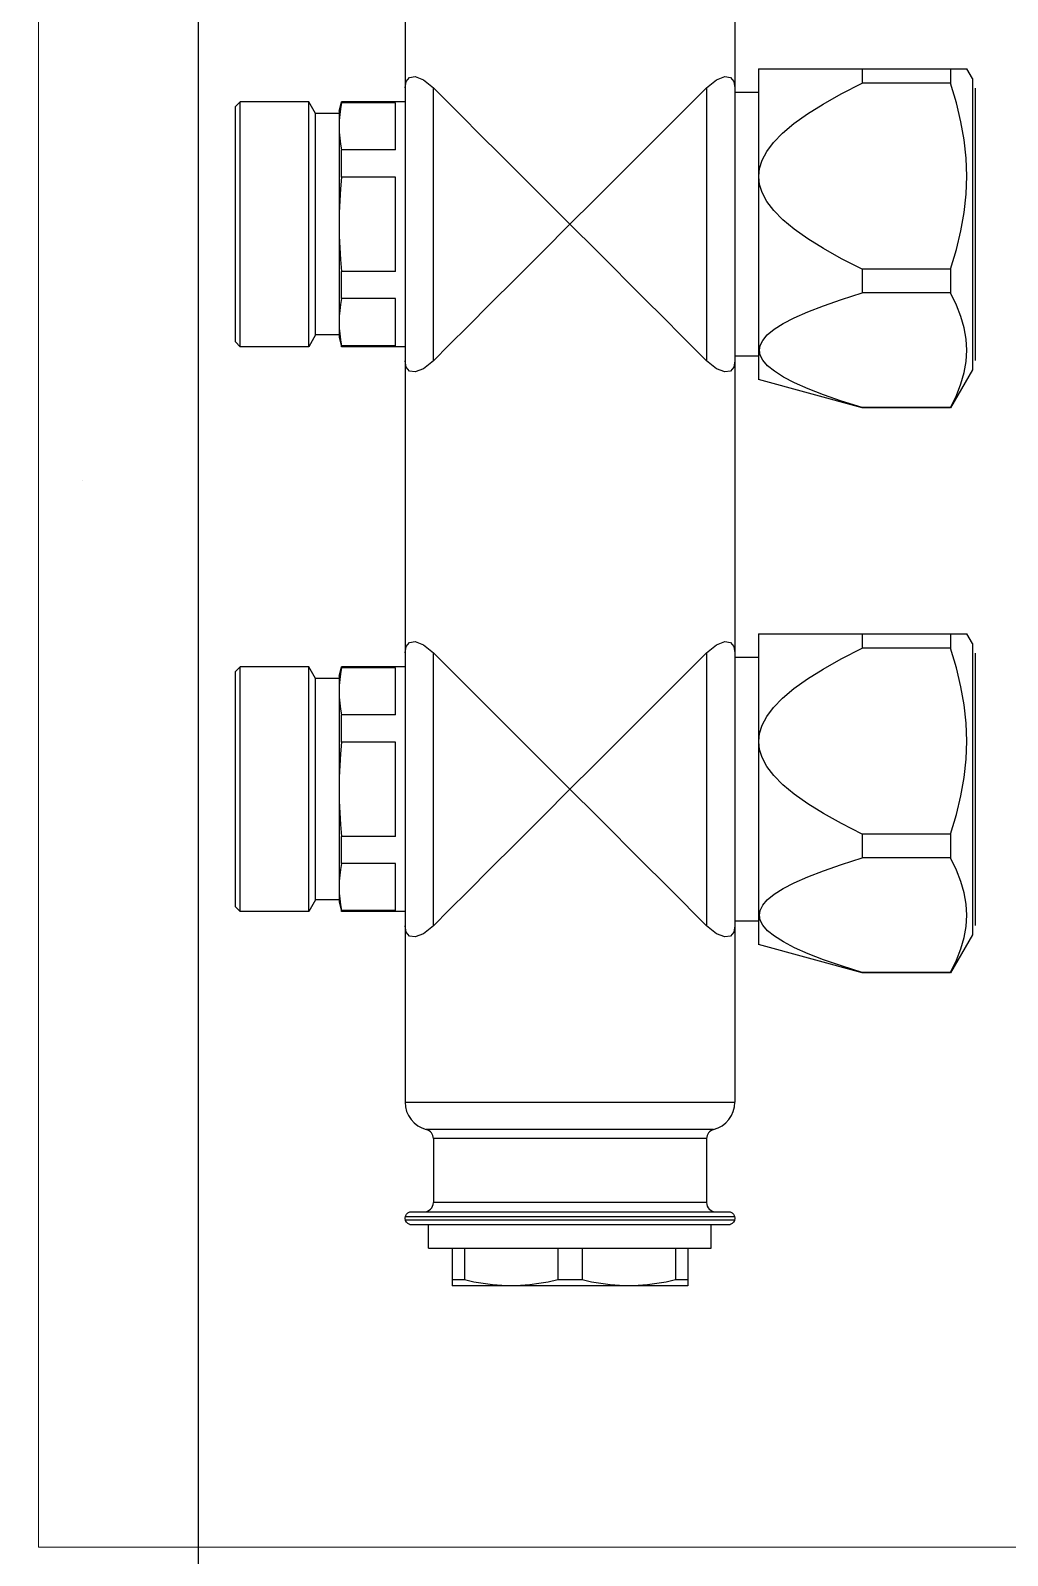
# Model space of a CAD drawing. Header units: millimetres. Extents: x 898 to 1196, y 229 to 443.
# Drawn here: x 1159.8129 to 1159.8804, y 409.9985 to 410.104 of the extents above; entities that cross this region are included whole.
import ezdxf

# ---------------------------------------------------------------- set-up
doc = ezdxf.new("R2010")
doc.units = ezdxf.units.MM
doc.layers.get('0').update_dxf_attribs({"color": 41})
for name, color, linetype, lineweight in [('0-ALIM-FL-EF-Empreintes', 5, 'Continuous', 5), ('CHAUFFAGE', 4, 'Continuous', 5), ('COMMANDE CH SOL', 20, 'Continuous', 35)]:
    doc.layers.add(name, color=color, linetype=linetype, lineweight=lineweight)
doc.layers.add('CHAUFFAGE PAR LE SOL', color=6, linetype='Continuous')
doc.layers.add('collecteur', color=7, linetype='Continuous')

# ---------------------------------------------------------------- blocks, each defined once
blk = doc.blocks.new('cc')
at = {"layer": 'CHAUFFAGE', "color": 1, "linetype": 'ByBlock', "lineweight": -3}
for p, q in [((2305.285891752123, 628.9108450074425), (2305.285891752123, 628.6403106706116)), ((2305.308680444757, 628.9108450074425), (2305.308680444757, 628.6403106706116)), ((2305.26946302497, 628.7110842374052), (2305.269852435683, 628.7117587165449)), ((2305.26946302497, 628.7110842374052), (2305.26946302497, 628.6909467140592)), ((2305.284263988364, 628.7117587165449), (2305.269852435683, 628.7117587165449)), ((2305.270980183497, 628.7117587165449), (2305.270980183497, 628.71076165708)), ((2305.277101827822, 628.7117587165449), (2305.277101827822, 628.71076165708)), ((2305.284263988364, 628.7117587165449), (2305.284263988364, 628.6902722349195)), ((2305.285962411388, 628.7108962279118), (2305.285891752123, 628.7104565055371)), ((2305.286191331506, 628.7111695202482), (2305.285962411388, 628.7108962279118)), ((2305.286592556576, 628.7112234366064), (2305.286191331506, 628.7111695202482)), ((2305.287157342465, 628.7110033240467), (2305.286592556576, 628.7112234366064)), ((2305.287844547227, 628.7104572649255), (2305.287157342465, 628.7110033240467)), ((2305.30741485602, 628.711003324993), (2305.306727651708, 628.7104572679184)), ((2305.307979641233, 628.7112234367478), (2305.30741485602, 628.711003324993)), ((2305.308380865768, 628.7111695200317), (2305.307979641233, 628.7112234367478)), ((2305.308609785579, 628.7108962276964), (2305.308380865768, 628.7111695200317)), ((2305.308680444757, 628.7104565055371), (2305.308609785579, 628.7108962276964)), ((2305.269288561776, 628.7104331319013), (2305.269288561776, 628.6915978195627)), ((2305.270576508896, 628.709402334729), (2305.270980183497, 628.71076165708)), ((2305.270980183497, 628.71076165708), (2305.277101827822, 628.71076165708)), ((2305.278533211284, 628.7100332137745), (2305.277101827822, 628.71076165708)), ((2305.279788646129, 628.7093299613632), (2305.278533211284, 628.7100332137745)), ((2305.284263988364, 628.7101309527852), (2305.285891752123, 628.7101309527852)), ((2305.287844547227, 628.7104572649255), (2305.288771605108, 628.7095299174782)), ((2305.287845068635, 628.7104572649255), (2305.287845068635, 628.6915758456607)), ((2305.305802032742, 628.7095313505746), (2305.306727651708, 628.7104572679184)), ((2305.306727128245, 628.6915742615284), (2305.306727128245, 628.7104572679184)), ((2305.270265303129, 628.7081079567228), (2305.270576508896, 628.709402334729)), ((2305.280878895435, 628.7086467009904), (2305.279788646129, 628.7093299613632)), ((2305.288771605108, 628.7095299174782), (2305.289835509212, 628.7084664926651)), ((2305.304741240341, 628.708471068908), (2305.305802032742, 628.7095313505746)), ((2305.308680444757, 628.7094798472814), (2305.313063720089, 628.7094798472814)), ((2305.309331550261, 628.7061541988546), (2305.309331550261, 628.7094097263736)), ((2305.309331550261, 628.7094097263736), (2305.313063720089, 628.7094097263736)), ((2305.313063720089, 628.7094097263736), (2305.313063720089, 628.7094798472814)), ((2305.313238183283, 628.7088287417776), (2305.313063720089, 628.7094798472814)), ((2305.313063720089, 628.7094097263736), (2305.313138444599, 628.7090021282311)), ((2305.313138444599, 628.7090021282311), (2305.313193149495, 628.7085966056338)), ((2305.313238183283, 628.7088287417776), (2305.313238183283, 628.6932022096863)), ((2305.314865947043, 628.7086659654017), (2305.315335841965, 628.7094798472814)), ((2305.315335841965, 628.6925511041825), (2305.315335841965, 628.7094798472814)), ((2305.315335841965, 628.7094798472814), (2305.320074791073, 628.7094798472814)), ((2305.320074791073, 628.6925511041825), (2305.320074791073, 628.7094798472814)), ((2305.320074791073, 628.7094798472814), (2305.320400343825, 628.7091542945298)), ((2305.320400343825, 628.6928766569347), (2305.320400343825, 628.7091542945298)), ((2305.270040546067, 628.7068442412334), (2305.270265303129, 628.7081079567228)), ((2305.28181213269, 628.7079783874384), (2305.280878895435, 628.7086467009904)), ((2305.282591319528, 628.7073224121508), (2305.28181213269, 628.7079783874384)), ((2305.289835509212, 628.7084664926651), (2305.2910749777, 628.707226055053)), ((2305.303505127531, 628.7072339628371), (2305.304741240341, 628.708471068908)), ((2305.313193149495, 628.7085966056338), (2305.3132268053, 628.7081898093595)), ((2305.313238183283, 628.7077819626152), (2305.313226803556, 628.7073740845294)), ((2305.3132268053, 628.7081898093595), (2305.313238183283, 628.7077819626152)), ((2305.313238183283, 628.7086659654017), (2305.314865947043, 628.7086659654017)), ((2305.314865947043, 628.6933649860623), (2305.314865947043, 628.7086659654017)), ((2305.269903180853, 628.705590668793), (2305.270040546067, 628.7068442412334)), ((2305.283217138236, 628.7066780051945), (2305.282591319528, 628.7073224121508)), ((2305.283688945103, 628.7060479302786), (2305.283217138236, 628.7066780051945)), ((2305.2910749777, 628.707226055053), (2305.295646539822, 628.7026559966775)), ((2305.302092177153, 628.7058216601614), (2305.303505127531, 628.7072339628371)), ((2305.3131931432, 628.706967262052), (2305.313138440614, 628.706561772052)), ((2305.313226803556, 628.7073740845294), (2305.3131931432, 628.706967262052)), ((2305.26985674317, 628.7043383466342), (2305.269903180853, 628.705590668793)), ((2305.284007359452, 628.7054419856815), (2305.283688945103, 628.7060479302786)), ((2305.298932125052, 628.7026624686484), (2305.302092177153, 628.7058216601614)), ((2305.309331550261, 628.7061541988546), (2305.313063720089, 628.7061541988546)), ((2305.313138440614, 628.706561772052), (2305.313063720089, 628.7061541988546)), ((2305.313063720089, 628.7042710032513), (2305.313063720089, 628.7061541988546)), ((2305.284183002352, 628.7048711506784), (2305.284007359452, 628.7054419856815)), ((2305.284236595619, 628.7043236869374), (2305.284183002352, 628.7048711506784)), ((2305.269903076295, 628.7030859983554), (2305.26985674317, 628.7043383466342)), ((2305.283994363846, 628.7032023042436), (2305.284176955511, 628.703774803502)), ((2305.284176955511, 628.703774803502), (2305.284236595619, 628.7043236869374)), ((2305.309331550261, 628.6977599482132), (2305.309331550261, 628.7042710032513)), ((2305.309331550261, 628.7042710032513), (2305.313063720089, 628.7042710032513)), ((2305.313063720089, 628.7042710032513), (2305.313138265731, 628.703458045147)), ((2305.313138265731, 628.703458045147), (2305.313193018239, 628.7026471597236)), ((2305.27004036681, 628.701832249646), (2305.269903076295, 628.7030859983554)), ((2305.283193484655, 628.7019699004227), (2305.283669738452, 628.7025973790398)), ((2305.283669738452, 628.7025973790398), (2305.283994363846, 628.7032023042436)), ((2305.295646539822, 628.7026559966775), (2305.29728609844, 628.7010154757322)), ((2305.29728609844, 628.7010154757322), (2305.298932125052, 628.7026624686484)), ((2305.313193018239, 628.7026471597236), (2305.313226755366, 628.7018329619939)), ((2305.270265119493, 628.7005681681337), (2305.27004036681, 628.701832249646)), ((2305.282565342516, 628.7013288824834), (2305.283193484655, 628.7019699004227)), ((2305.313226755366, 628.7018329619939), (2305.313238183283, 628.7010154757322)), ((2305.27057645056, 628.6992731322067), (2305.270265119493, 628.7005681681337)), ((2305.280855950452, 628.7000132481053), (2305.281786145413, 628.7006768178339)), ((2305.281786145413, 628.7006768178339), (2305.282565342516, 628.7013288824834)), ((2305.29728609844, 628.7010154757322), (2305.295415529139, 628.6991445081178)), ((2305.299184690929, 628.6991160621905), (2305.29728609844, 628.7010154757322)), ((2305.313238183283, 628.7010154757322), (2305.313226754583, 628.7001979613735)), ((2305.270980183497, 628.6979135933584), (2305.27057645056, 628.6992731322067)), ((2305.278523318962, 628.6986367659332), (2305.279770965019, 628.6993348455019)), ((2305.279770965019, 628.6993348455019), (2305.280855950452, 628.7000132481053)), ((2305.313193015476, 628.6993837413007), (2305.313138262355, 628.6985728640852)), ((2305.313226754583, 628.7001979613735), (2305.313193015476, 628.6993837413007)), ((2305.277101827822, 628.6979135933584), (2305.278523318962, 628.6986367659332)), ((2305.295415529139, 628.6991445081178), (2305.292151395141, 628.695880615819)), ((2305.301049035438, 628.6972518234757), (2305.299184690929, 628.6991160621905)), ((2305.313138262355, 628.6985728640852), (2305.313063720089, 628.6977599482132)), ((2305.270980183497, 628.6979135933584), (2305.270980183497, 628.6962671633637)), ((2305.270980183497, 628.6979135933584), (2305.277101827822, 628.6979135933584)), ((2305.277101827822, 628.6979135933584), (2305.277101827822, 628.6962671633637)), ((2305.302789787689, 628.6955115469787), (2305.301049035438, 628.6972518234757)), ((2305.309331550261, 628.6977599482132), (2305.313063720089, 628.6977599482132)), ((2305.313063720089, 628.6958767526094), (2305.313063720089, 628.6977599482132)), ((2305.270579129842, 628.695430040773), (2305.270980183497, 628.6962671633637)), ((2305.270980183497, 628.6962671633637), (2305.277101827822, 628.6962671633637)), ((2305.278524055984, 628.695818534258), (2305.277101827822, 628.6962671633637)), ((2305.270269820169, 628.6946324379433), (2305.270579129842, 628.695430040773)), ((2305.27977166452, 628.6953852966271), (2305.278524055984, 628.695818534258)), ((2305.280855232672, 628.6949642792205), (2305.27977166452, 628.6953852966271)), ((2305.292151395141, 628.695880615819), (2305.29078493351, 628.6945143646753)), ((2305.30433105126, 628.6939706493774), (2305.302789787689, 628.6955115469787)), ((2305.309331550261, 628.6926212250904), (2305.309331550261, 628.6958767526094)), ((2305.309331550261, 628.6958767526094), (2305.313063720089, 628.6958767526094)), ((2305.313063720089, 628.6958767526094), (2305.313138444599, 628.695469154467)), ((2305.313138444599, 628.695469154467), (2305.313193149495, 628.6950636318701)), ((2305.313193149495, 628.6950636318701), (2305.3132268053, 628.6946568355952)), ((2305.270046405602, 628.693853484031), (2305.270269820169, 628.6946324379433)), ((2305.281782767418, 628.6945524161786), (2305.280855232672, 628.6949642792205)), ((2305.282557158369, 628.6941481329304), (2305.281782767418, 628.6945524161786)), ((2305.283179065049, 628.6937509890147), (2305.282557158369, 628.6941481329304)), ((2305.29078493351, 628.6945143646753), (2305.289605595695, 628.6933353203704)), ((2305.305625089915, 628.6926753727183), (2305.30433105126, 628.6939706493774)), ((2305.313238183283, 628.6942489888506), (2305.313226803556, 628.6938411107652)), ((2305.3132268053, 628.6946568355952), (2305.313238183283, 628.6942489888506)), ((2305.269863712805, 628.6923086473998), (2305.269909867067, 628.6930806887954)), ((2305.269909867067, 628.6930806887954), (2305.270046405602, 628.693853484031)), ((2305.283647857174, 628.6933627337861), (2305.283179065049, 628.6937509890147)), ((2305.283964267615, 628.692989371801), (2305.283647857174, 628.6933627337861)), ((2305.284138933933, 628.6926375311564), (2305.283964267615, 628.692989371801)), ((2305.289605595695, 628.6933353203704), (2305.288635894842, 628.6923651774546)), ((2305.313238183283, 628.6932022096863), (2305.313063720089, 628.6925511041825)), ((2305.313138440614, 628.693028798288), (2305.313063720089, 628.6926212250904)), ((2305.3131931432, 628.693434288288), (2305.313138440614, 628.693028798288)), ((2305.313226803556, 628.6938411107652), (2305.3131931432, 628.693434288288)), ((2305.313238183283, 628.6933649860623), (2305.314865947043, 628.6933649860623)), ((2305.314865947043, 628.6933649860623), (2305.315335841965, 628.6925511041825)), ((2305.269909764669, 628.691536590155), (2305.269863712805, 628.6923086473998)), ((2305.283951913271, 628.6916087888173), (2305.284133190485, 628.6919616277705)), ((2305.284133190485, 628.6919616277705), (2305.284192335875, 628.6922999977846)), ((2305.284192335875, 628.6922999977846), (2305.284138933933, 628.6926375311564)), ((2305.284263988364, 628.691899998679), (2305.285891752123, 628.691899998679)), ((2305.288635894842, 628.6923651774546), (2305.287846029377, 628.6915758456607)), ((2305.306727254844, 628.6915742615284), (2305.305625089915, 628.6926753727183)), ((2305.308680444757, 628.6925511041825), (2305.313063720089, 628.6925511041825)), ((2305.309331550261, 628.6926212250904), (2305.313063720089, 628.6926212250904)), ((2305.313063720089, 628.6925511041825), (2305.313063720089, 628.6926212250904)), ((2305.315335841965, 628.6925511041825), (2305.320074791073, 628.6925511041825)), ((2305.320074791073, 628.6925511041825), (2305.320400343825, 628.6928766569347)), ((2305.26946302497, 628.6909467140592), (2305.270980183497, 628.6883189184077)), ((2305.270046229931, 628.6907636882443), (2305.269909764669, 628.691536590155)), ((2305.282532279264, 628.6904540552041), (2305.283156467017, 628.6908492239594)), ((2305.283156467017, 628.6908492239594), (2305.283629563177, 628.6912359931031)), ((2305.283629563177, 628.6912359931031), (2305.283951913271, 628.6916087888173)), ((2305.285891752123, 628.6915744459269), (2305.285962473665, 628.6911345679248)), ((2305.285962473665, 628.6911345679248), (2305.286191615603, 628.6908612752679)), ((2305.286191615603, 628.6908612752679), (2305.286593226529, 628.6908076169409)), ((2305.286593226529, 628.6908076169409), (2305.287158500271, 628.6910283105702)), ((2305.287158500271, 628.6910283105702), (2305.287846029377, 628.6915758456607)), ((2305.306727254844, 628.6915742615284), (2305.307414546085, 628.6910278092628)), ((2305.307414546085, 628.6910278092628), (2305.307979461902, 628.6908075419954)), ((2305.307979461902, 628.6908075419954), (2305.308380789719, 628.6908613896619)), ((2305.308380789719, 628.6908613896619), (2305.308609768905, 628.6911346820906)), ((2305.308609768905, 628.6911346820906), (2305.308680444757, 628.6915744459269)), ((2305.27026963991, 628.6899845126583), (2305.270046229931, 628.6907636882443)), ((2305.270579072245, 628.6891865101333), (2305.27026963991, 628.6899845126583)), ((2305.277101827822, 628.6883189184077), (2305.284263988364, 628.6902722349195)), ((2305.28083316419, 628.6896430139363), (2305.281757819313, 628.6900520683695)), ((2305.281757819313, 628.6900520683695), (2305.282532279264, 628.6904540552041)), ((2305.270980183497, 628.6883492550322), (2305.270579072245, 628.6891865101333)), ((2305.277101827822, 628.6883492550322), (2305.278514523565, 628.6887947357795)), ((2305.278514523565, 628.6887947357795), (2305.279754632387, 628.6892248847603)), ((2305.279754632387, 628.6892248847603), (2305.28083316419, 628.6896430139363)), ((2305.270980183497, 628.6883492550322), (2305.270980183497, 628.6883189184077)), ((2305.270980183497, 628.6883492550322), (2305.277101827822, 628.6883492550322)), ((2305.270980183497, 628.6883189184077), (2305.277101827822, 628.6883189184077)), ((2305.277101827822, 628.6883492550322), (2305.277101827822, 628.6883189184077)), ((2305.26946302497, 628.672017907177), (2305.269852435683, 628.6726923863166)), ((2305.26946302497, 628.672017907177), (2305.26946302497, 628.6518803838309)), ((2305.284263988364, 628.6726923863166), (2305.269852435683, 628.6726923863166)), ((2305.270980183497, 628.6726923863166), (2305.270980183497, 628.6716953268517)), ((2305.277101827822, 628.6726923863166), (2305.277101827822, 628.6716953268517)), ((2305.284263988364, 628.6726923863166), (2305.284263988364, 628.6512059046912)), ((2305.285962411388, 628.6718298976834), (2305.285891752123, 628.6713901753087)), ((2305.286191331506, 628.6721031900197), (2305.285962411388, 628.6718298976834)), ((2305.286592556576, 628.6721571063782), (2305.286191331506, 628.6721031900197)), ((2305.287157342465, 628.6719369938187), (2305.286592556576, 628.6721571063782)), ((2305.287844547227, 628.6713909346972), (2305.287157342465, 628.6719369938187)), ((2305.30741485602, 628.6719369947649), (2305.306727651708, 628.6713909376901)), ((2305.307979641233, 628.6721571065195), (2305.30741485602, 628.6719369947649)), ((2305.308380865768, 628.6721031898035), (2305.307979641233, 628.6721571065195)), ((2305.308609785579, 628.671829897468), (2305.308380865768, 628.6721031898035)), ((2305.308680444757, 628.6713901753087), (2305.308609785579, 628.671829897468)), ((2305.269288561776, 628.671366801673), (2305.269288561776, 628.6525314893345)), ((2305.270576508896, 628.6703360045008), (2305.270980183497, 628.6716953268517)), ((2305.270980183497, 628.6716953268517), (2305.277101827822, 628.6716953268517)), ((2305.278533211284, 628.6709668835464), (2305.277101827822, 628.6716953268517)), ((2305.279788646129, 628.6702636311351), (2305.278533211284, 628.6709668835464)), ((2305.284263988364, 628.6710646225571), (2305.285891752123, 628.6710646225571)), ((2305.287844547227, 628.6713909346972), (2305.288771605108, 628.67046358725)), ((2305.287845068635, 628.6713909346972), (2305.287845068635, 628.6525095154325)), ((2305.305802032742, 628.6704650203462), (2305.306727651708, 628.6713909376901)), ((2305.306727128245, 628.6525079313003), (2305.306727128245, 628.6713909376901)), ((2305.270265303129, 628.6690416264946), (2305.270576508896, 628.6703360045008)), ((2305.280878895435, 628.669580370762), (2305.279788646129, 628.6702636311351)), ((2305.288771605108, 628.67046358725), (2305.289835509212, 628.6694001624369)), ((2305.304741240341, 628.6694047386798), (2305.305802032742, 628.6704650203462)), ((2305.308680444757, 628.6704135170532), (2305.313063720089, 628.6704135170532)), ((2305.309331550261, 628.6670878686263), (2305.309331550261, 628.6703433961452)), ((2305.309331550261, 628.6703433961452), (2305.313063720089, 628.6703433961452)), ((2305.313063720089, 628.6703433961452), (2305.313063720089, 628.6704135170532)), ((2305.313238183283, 628.6697624115493), (2305.313063720089, 628.6704135170532)), ((2305.313063720089, 628.6703433961452), (2305.313138444599, 628.6699357980028)), ((2305.313138444599, 628.6699357980028), (2305.313193149495, 628.6695302754057)), ((2305.313238183283, 628.6697624115493), (2305.313238183283, 628.6541358794582)), ((2305.314865947043, 628.6695996351734), (2305.315335841965, 628.6704135170532)), ((2305.315335841965, 628.6534847739542), (2305.315335841965, 628.6704135170532)), ((2305.315335841965, 628.6704135170532), (2305.320074791073, 628.6704135170532)), ((2305.320074791073, 628.6534847739542), (2305.320074791073, 628.6704135170532)), ((2305.320074791073, 628.6704135170532), (2305.320400343825, 628.6700879643015)), ((2305.320400343825, 628.6538103267064), (2305.320400343825, 628.6700879643015)), ((2305.270040546067, 628.6677779110053), (2305.270265303129, 628.6690416264946)), ((2305.28181213269, 628.6689120572103), (2305.280878895435, 628.669580370762)), ((2305.282591319528, 628.6682560819227), (2305.28181213269, 628.6689120572103)), ((2305.289835509212, 628.6694001624369), (2305.2910749777, 628.6681597248248)), ((2305.303505127531, 628.6681676326089), (2305.304741240341, 628.6694047386798)), ((2305.313193149495, 628.6695302754057), (2305.3132268053, 628.6691234791313)), ((2305.313238183283, 628.6687156323869), (2305.313226803556, 628.6683077543012)), ((2305.3132268053, 628.6691234791313), (2305.313238183283, 628.6687156323869)), ((2305.313238183283, 628.6695996351734), (2305.314865947043, 628.6695996351734)), ((2305.314865947043, 628.6542986558339), (2305.314865947043, 628.6695996351734)), ((2305.269903180853, 628.6665243385648), (2305.270040546067, 628.6677779110053)), ((2305.283217138236, 628.6676116749662), (2305.282591319528, 628.6682560819227)), ((2305.283688945103, 628.6669816000503), (2305.283217138236, 628.6676116749662)), ((2305.2910749777, 628.6681597248248), (2305.295646539822, 628.6635896664494)), ((2305.302092177153, 628.6667553299333), (2305.303505127531, 628.6681676326089)), ((2305.3131931432, 628.6679009318237), (2305.313138440614, 628.6674954418239)), ((2305.313226803556, 628.6683077543012), (2305.3131931432, 628.6679009318237)), ((2305.284007359452, 628.6663756554534), (2305.283688945103, 628.6669816000503)), ((2305.298932125052, 628.6635961384202), (2305.302092177153, 628.6667553299333)), ((2305.309331550261, 628.6670878686263), (2305.313063720089, 628.6670878686263)), ((2305.313138440614, 628.6674954418239), (2305.313063720089, 628.6670878686263)), ((2305.313063720089, 628.6652046730229), (2305.313063720089, 628.6670878686263)), ((2305.26985674317, 628.6652720164059), (2305.269903180853, 628.6665243385648)), ((2305.284183002352, 628.6658048204503), (2305.284007359452, 628.6663756554534)), ((2305.284236595619, 628.6652573567092), (2305.284183002352, 628.6658048204503)), ((2305.269903076295, 628.6640196681273), (2305.26985674317, 628.6652720164059)), ((2305.283994363846, 628.6641359740154), (2305.284176955511, 628.6647084732739)), ((2305.284176955511, 628.6647084732739), (2305.284236595619, 628.6652573567092)), ((2305.309331550261, 628.6586936179849), (2305.309331550261, 628.6652046730229)), ((2305.309331550261, 628.6652046730229), (2305.313063720089, 628.6652046730229)), ((2305.313063720089, 628.6652046730229), (2305.313138265731, 628.6643917149188)), ((2305.27004036681, 628.6627659194179), (2305.269903076295, 628.6640196681273)), ((2305.283193484655, 628.6629035701942), (2305.283669738452, 628.6635310488115)), ((2305.283669738452, 628.6635310488115), (2305.283994363846, 628.6641359740154)), ((2305.295646539822, 628.6635896664494), (2305.29728609844, 628.661949145504)), ((2305.29728609844, 628.661949145504), (2305.298932125052, 628.6635961384202)), ((2305.313138265731, 628.6643917149188), (2305.313193018239, 628.6635808294955)), ((2305.313193018239, 628.6635808294955), (2305.313226755366, 628.6627666317657)), ((2305.270265119493, 628.6615018379055), (2305.27004036681, 628.6627659194179)), ((2305.282565342516, 628.6622625522552), (2305.283193484655, 628.6629035701942)), ((2305.313226755366, 628.6627666317657), (2305.313238183283, 628.661949145504)), ((2305.27057645056, 628.6602068019783), (2305.270265119493, 628.6615018379055)), ((2305.280855950452, 628.660946917877), (2305.281786145413, 628.6616104876057)), ((2305.281786145413, 628.6616104876057), (2305.282565342516, 628.6622625522552)), ((2305.29728609844, 628.661949145504), (2305.295415529139, 628.6600781778895)), ((2305.299184690929, 628.6600497319623), (2305.29728609844, 628.661949145504)), ((2305.313238183283, 628.661949145504), (2305.313226754583, 628.6611316311453)), ((2305.278523318962, 628.6595704357048), (2305.279770965019, 628.6602685152736)), ((2305.279770965019, 628.6602685152736), (2305.280855950452, 628.660946917877)), ((2305.313193015476, 628.6603174110724), (2305.313138262355, 628.659506533857)), ((2305.313226754583, 628.6611316311453), (2305.313193015476, 628.6603174110724)), ((2305.270980183497, 628.6588472631303), (2305.27057645056, 628.6602068019783)), ((2305.277101827822, 628.6588472631303), (2305.278523318962, 628.6595704357048)), ((2305.295415529139, 628.6600781778895), (2305.292151395141, 628.6568142855907)), ((2305.301049035438, 628.6581854932473), (2305.299184690929, 628.6600497319623)), ((2305.313138262355, 628.659506533857), (2305.313063720089, 628.6586936179849)), ((2305.270980183497, 628.6588472631303), (2305.270980183497, 628.6572008331354)), ((2305.270980183497, 628.6588472631303), (2305.277101827822, 628.6588472631303)), ((2305.277101827822, 628.6588472631303), (2305.277101827822, 628.6572008331354)), ((2305.302789787689, 628.6564452167503), (2305.301049035438, 628.6581854932473)), ((2305.309331550261, 628.6586936179849), (2305.313063720089, 628.6586936179849)), ((2305.313063720089, 628.6568104223811), (2305.313063720089, 628.6586936179849)), ((2305.270579129842, 628.6563637105447), (2305.270980183497, 628.6572008331354)), ((2305.270980183497, 628.6572008331354), (2305.277101827822, 628.6572008331354)), ((2305.278524055984, 628.6567522040298), (2305.277101827822, 628.6572008331354)), ((2305.270269820169, 628.6555661077151), (2305.270579129842, 628.6563637105447)), ((2305.27977166452, 628.656318966399), (2305.278524055984, 628.6567522040298)), ((2305.280855232672, 628.6558979489922), (2305.27977166452, 628.656318966399)), ((2305.292151395141, 628.6568142855907), (2305.29078493351, 628.655448034447)), ((2305.30433105126, 628.6549043191493), (2305.302789787689, 628.6564452167503)), ((2305.309331550261, 628.653554894862), (2305.309331550261, 628.6568104223811)), ((2305.309331550261, 628.6568104223811), (2305.313063720089, 628.6568104223811)), ((2305.313063720089, 628.6568104223811), (2305.313138444599, 628.6564028242387)), ((2305.313138444599, 628.6564028242387), (2305.313193149495, 628.655997301642)), ((2305.270046405602, 628.6547871538028), (2305.270269820169, 628.6555661077151)), ((2305.281782767418, 628.6554860859503), (2305.280855232672, 628.6558979489922)), ((2305.282557158369, 628.6550818027022), (2305.281782767418, 628.6554860859503)), ((2305.283179065049, 628.6546846587863), (2305.282557158369, 628.6550818027022)), ((2305.29078493351, 628.655448034447), (2305.289605595695, 628.6542689901422)), ((2305.313193149495, 628.655997301642), (2305.3132268053, 628.6555905053672)), ((2305.313238183283, 628.6551826586224), (2305.313226803556, 628.654774780537)), ((2305.3132268053, 628.6555905053672), (2305.313238183283, 628.6551826586224)), ((2305.269863712805, 628.6532423171717), (2305.269909867067, 628.6540143585671)), ((2305.269909867067, 628.6540143585671), (2305.270046405602, 628.6547871538028)), ((2305.283647857174, 628.6542964035577), (2305.283179065049, 628.6546846587863)), ((2305.283964267615, 628.6539230415726), (2305.283647857174, 628.6542964035577)), ((2305.284138933933, 628.6535712009281), (2305.283964267615, 628.6539230415726)), ((2305.289605595695, 628.6542689901422), (2305.288635894842, 628.6532988472263)), ((2305.305625089915, 628.6536090424902), (2305.30433105126, 628.6549043191493)), ((2305.313238183283, 628.6541358794582), (2305.313063720089, 628.6534847739542)), ((2305.313138440614, 628.6539624680597), (2305.313063720089, 628.653554894862)), ((2305.3131931432, 628.6543679580599), (2305.313138440614, 628.6539624680597)), ((2305.313226803556, 628.654774780537), (2305.3131931432, 628.6543679580599)), ((2305.313238183283, 628.6542986558339), (2305.314865947043, 628.6542986558339)), ((2305.314865947043, 628.6542986558339), (2305.315335841965, 628.6534847739542)), ((2305.269909764669, 628.6524702599268), (2305.269863712805, 628.6532423171717)), ((2305.283951913271, 628.6525424585892), (2305.284133190485, 628.6528952975423)), ((2305.284133190485, 628.6528952975423), (2305.284192335875, 628.6532336675564)), ((2305.284192335875, 628.6532336675564), (2305.284138933933, 628.6535712009281)), ((2305.288635894842, 628.6532988472263), (2305.287846029377, 628.6525095154325)), ((2305.306727254844, 628.6525079313003), (2305.305625089915, 628.6536090424902)), ((2305.308680444757, 628.6534847739542), (2305.313063720089, 628.6534847739542)), ((2305.309331550261, 628.653554894862), (2305.313063720089, 628.653554894862)), ((2305.313063720089, 628.6534847739542), (2305.313063720089, 628.653554894862)), ((2305.315335841965, 628.6534847739542), (2305.320074791073, 628.6534847739542)), ((2305.320074791073, 628.6534847739542), (2305.320400343825, 628.6538103267064)), ((2305.26946302497, 628.6518803838309), (2305.270980183497, 628.6492525881796)), ((2305.270046229931, 628.651697358016), (2305.269909764669, 628.6524702599268)), ((2305.283156467017, 628.6517828937313), (2305.283629563177, 628.6521696628749)), ((2305.283629563177, 628.6521696628749), (2305.283951913271, 628.6525424585892)), ((2305.284263988364, 628.6528336684507), (2305.285891752123, 628.6528336684507)), ((2305.285891752123, 628.6525081156985), (2305.285962473665, 628.6520682376965)), ((2305.285962473665, 628.6520682376965), (2305.286191615603, 628.6517949450397)), ((2305.286191615603, 628.6517949450397), (2305.286593226529, 628.6517412867126)), ((2305.286593226529, 628.6517412867126), (2305.287158500271, 628.651961980342)), ((2305.287158500271, 628.651961980342), (2305.287846029377, 628.6525095154325)), ((2305.306727254844, 628.6525079313003), (2305.307414546085, 628.6519614790345)), ((2305.307414546085, 628.6519614790345), (2305.307979461902, 628.6517412117671)), ((2305.307979461902, 628.6517412117671), (2305.308380789719, 628.6517950594338)), ((2305.308380789719, 628.6517950594338), (2305.308609768905, 628.6520683518622)), ((2305.308609768905, 628.6520683518622), (2305.308680444757, 628.6525081156985)), ((2305.27026963991, 628.6509181824301), (2305.270046229931, 628.651697358016)), ((2305.270579072245, 628.6501201799051), (2305.27026963991, 628.6509181824301)), ((2305.277101827822, 628.6492525881796), (2305.284263988364, 628.6512059046912)), ((2305.28083316419, 628.6505766837081), (2305.281757819313, 628.6509857381412)), ((2305.281757819313, 628.6509857381412), (2305.282532279264, 628.6513877249758)), ((2305.282532279264, 628.6513877249758), (2305.283156467017, 628.6517828937313)), ((2305.270980183497, 628.649282924804), (2305.270579072245, 628.6501201799051)), ((2305.277101827822, 628.649282924804), (2305.278514523565, 628.6497284055514)), ((2305.278514523565, 628.6497284055514), (2305.279754632387, 628.650158554532)), ((2305.279754632387, 628.650158554532), (2305.28083316419, 628.6505766837081)), ((2305.270980183497, 628.649282924804), (2305.270980183497, 628.6492525881796)), ((2305.270980183497, 628.649282924804), (2305.277101827822, 628.649282924804)), ((2305.270980183497, 628.6492525881796), (2305.277101827822, 628.6492525881796)), ((2305.277101827822, 628.649282924804), (2305.277101827822, 628.6492525881796)), ((2305.308680444757, 628.6403106706116), (2305.285891752123, 628.6403106706116)), ((2305.287356740982, 628.638419379653), (2305.307215455899, 628.638419379653)), ((2305.28784506864, 628.6377889498391), (2305.306727128239, 628.6377889498391)), ((2305.287845068635, 628.6377889498391), (2305.287845068635, 628.6333763969965)), ((2305.306727128245, 628.6377889498391), (2305.306727128245, 628.6333763969965)), ((2305.287845068635, 628.6333763969965), (2305.306727128245, 628.6333763969965)), ((2305.308666091147, 628.6323997387408), (2305.285906105732, 628.6323997387408)), ((2305.308666091147, 628.6321718518141), (2305.285906105732, 628.6321718518141)), ((2305.308354892004, 628.6318462990624), (2305.286217304875, 628.6318462990624)), ((2305.308354892004, 628.6327252914925), (2305.286217811398, 628.6327252914925)), ((2305.287519515883, 628.6302185353029), (2305.287519515883, 628.6318462990624)), ((2305.307052680997, 628.6302185353029), (2305.307052680997, 628.6318462990624)), ((2305.307052601442, 628.6302185353029), (2305.287519595438, 628.6302185353029)), ((2305.289147279642, 628.6302185353029), (2305.289147279642, 628.6276141132878)), ((2305.289986695466, 628.6302185353029), (2305.289986695466, 628.6280210542275)), ((2305.296446682617, 628.6302185353029), (2305.296446682617, 628.6280210542275)), ((2305.298125514263, 628.6302185353029), (2305.298125514263, 628.6280210542275)), ((2305.304585501414, 628.6302185353029), (2305.304585501414, 628.6280210542275)), ((2305.305424917238, 628.6302185353029), (2305.305424917238, 628.6276141132878)), ((2305.289147279642, 628.6280210542275), (2305.289986695466, 628.6280210542275)), ((2305.289147279642, 628.6276141132878), (2305.305424917238, 628.6276141132878)), ((2305.289986695466, 628.6280210542275), (2305.290641956017, 628.627877121563)), ((2305.290641956017, 628.627877121563), (2305.291288604395, 628.6277636211656)), ((2305.291288604395, 628.6277636211656), (2305.291931641325, 628.6276811929877)), ((2305.291931641325, 628.6276811929877), (2305.292573966119, 628.6276309968839)), ((2305.292573966119, 628.6276309968839), (2305.293216688905, 628.6276141132873)), ((2305.293216688905, 628.6276141132873), (2305.293859528025, 628.6276310029689)), ((2305.293859528025, 628.6276310029689), (2305.294501940698, 628.627681214108)), ((2305.294501940698, 628.627681214108), (2305.295145014129, 628.6277636577958)), ((2305.295145014129, 628.6277636577958), (2305.295791601433, 628.6278771570965)), ((2305.295791601433, 628.6278771570965), (2305.296446682617, 628.6280210542275)), ((2305.296446682617, 628.6280210542275), (2305.298125514263, 628.6280210542275)), ((2305.298125514263, 628.6280210542275), (2305.298780774829, 628.6278771215602)), ((2305.298780774829, 628.6278771215602), (2305.299427423221, 628.6277636211616)), ((2305.299427423221, 628.6277636211616), (2305.300070460162, 628.6276811929838)), ((2305.300070460162, 628.6276811929838), (2305.300712784981, 628.6276309968803)), ((2305.300712784981, 628.6276309968803), (2305.301355507838, 628.6276141132878)), ((2305.301355507838, 628.6276141132878), (2305.301998346883, 628.6276310029725)), ((2305.301998346883, 628.6276310029725), (2305.30264075953, 628.6276812141118)), ((2305.30264075953, 628.6276812141118), (2305.303283832952, 628.6277636577996)), ((2305.303283832952, 628.6277636577996), (2305.303930420244, 628.6278771570992)), ((2305.303930420244, 628.6278771570992), (2305.304585501414, 628.6280210542275)), ((2305.304585501414, 628.6280210542275), (2305.305424917238, 628.6280210542275))]:
    blk.add_line(p, q, dxfattribs=at)
at = {"layer": 'CHAUFFAGE', "color": 1, "linetype": 'ByBlock', "ltscale": 0.01}
blk.add_lwpolyline([(2305.184010804199, 629.0095440800857), (2305.334010804199, 629.0095440800857), (2305.334010804199, 628.6095440800857), (2305.184010804199, 628.6095440800859)], close=True, dxfattribs=at)
at = {"layer": 'CHAUFFAGE', "color": 1, "linetype": 'ByBlock', "lineweight": -3}
for centre, start, end in [((2305.286351188444, 628.6322857952774), 106.9422892573889, 253.0577107426112), ((2305.308221008435, 628.6322857952774), 286.9422892573888, 73.05771074261114)]:
    blk.add_arc(centre, 0.0004594363210841, start, end, dxfattribs=at)
at = {"layer": 'CHAUFFAGE', "color": 1, "linetype": 'ByBlock', "lineweight": -3, "extrusion": (0, 0, -1)}
for centre, major_axis, ratio, start_param, end_param in [((2305.287845068635, 628.6403106706116), (-0.001381203351267014, 0.001381203351267013), 0.9999999996967568, 4.179670271468431, 5.497787143630516), ((2305.306727128245, 628.6403106706116), (0.001381203351267014, 0.001381203351267014), 0.9999999996967566, 0.7853981635490701, 2.103515035711156), ((2305.287193963131, 628.6377889498391), (-0.0004604011171316947, 0.0004604011171316946), 0.9999999996733689, 1.038080821324832, 2.356194490029029), ((2305.307378233749, 628.6377889498391), (0.0004604011169061042, 0.0004604011169061045), 0.9999999997861204, 3.926990817094181, 5.245104486580328), ((2305.287193963131, 628.6333763969965), (0.0004604011171238776, 0.0004604011171238776), 0.999999999938245, 0.7853981634283258, 2.356194309269794), ((2305.307378233749, 628.6333763969965), (-0.0004604011170296964, 0.0004604011170296964), 0.9999999996489485, 3.92699099805444, 5.497787143606613)]:
    blk.add_ellipse(centre, major_axis=major_axis, ratio=ratio, start_param=start_param, end_param=end_param, dxfattribs=at)
blk = doc.blocks.new('col 100')
at = {"layer": 'CHAUFFAGE PAR LE SOL'}
blk.add_line((-0.00678736685495096, -0.5167457007378289), (-0.00678736685495096, 0.4829737092513824), dxfattribs=at)
at = {"layer": 'collecteur', "color": 6}
blk.add_line((0.001206883951454074, 0.2506137412833596), (0.001206883951454074, 0.2506137412833596), dxfattribs=at)
at = {"layer": 'collecteur', "color": 6, "extrusion": (0, 0, -1)}
blk.add_ellipse((0.05670804389410478, -0.02357716633196105), major_axis=(0.00310497531668982, 0.6447593216587841), ratio=0.2646030623462587, start_param=6.283185301670279, end_param=12.56637060884987, dxfattribs=at)

msp = doc.modelspace()

# ---------------------------------------------------------------- linework, layer by layer
at = {"layer": 'COMMANDE CH SOL', "color": 1}
for points in [[(1159.85, 410.55), (1162.161028680098, 408.9492118553143), (1164.695061809443, 409.2905405956355), (1167.381192053157, 409.3398210164745), (1168.288701689057, 409.4818763937469), (1169.596061198483, 409.701230221951)], [(1169.714266264642, 407.7255733143412), (1169.035696884692, 408.3277237532643), (1166.783024313203, 409.1530176574414), (1165.018203337186, 409.0583757478947), (1162.426930054346, 408.9035081382415), (1161.35, 409.35), (1159.85, 410.3)]]:
    msp.add_open_spline(points, degree=3, dxfattribs=at)

# ---------------------------------------------------------------- block references
at = {"rotation": 180}
msp.add_blockref('col 100', (1159.817723368074, 410.3235039140466), dxfattribs=at)
at = {"layer": '0-ALIM-FL-EF-Empreintes', "xscale": -1, "rotation": 359.9999999998309}
msp.add_blockref('cc', (3465.147485741728, -218.6104400723262), dxfattribs=at)

doc.saveas('drawing.dxf')
